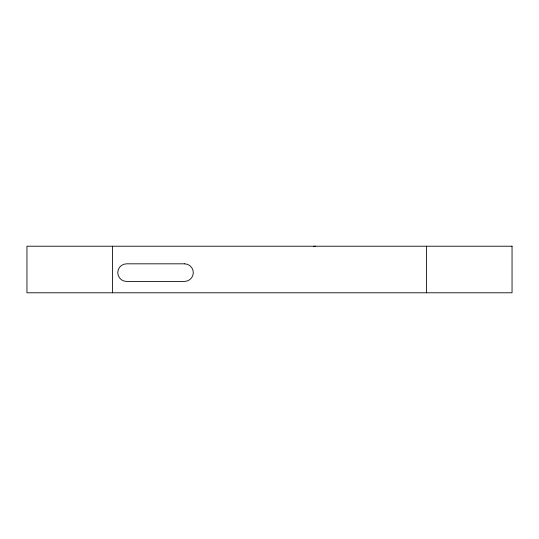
<?xml version="1.0" encoding="UTF-8"?>
<svg xmlns="http://www.w3.org/2000/svg" width="539" height="539" viewBox="0 0 539 539"><rect width="100%" height="100%" fill="white"/><g stroke="black" fill="none" stroke-linecap="round" stroke-linejoin="round"><path stroke-width="0.81" d="M426.517 246.215L426.517 292.785M112.483 246.215L112.483 292.785M315.086 246.215L313.557 246.7L315.086 246.215M512.05 246.215L26.95 246.215L26.95 292.785L512.05 292.785L512.05 246.215M184.506 263.82L126.564 263.82A8.799 8.799 0 0 0 117.765 272.619A8.799 8.799 0 0 0 126.564 281.419L184.506 281.419A8.799 8.799 0 0 0 193.306 272.619A8.799 8.799 0 0 0 184.506 263.82"/></g></svg>
